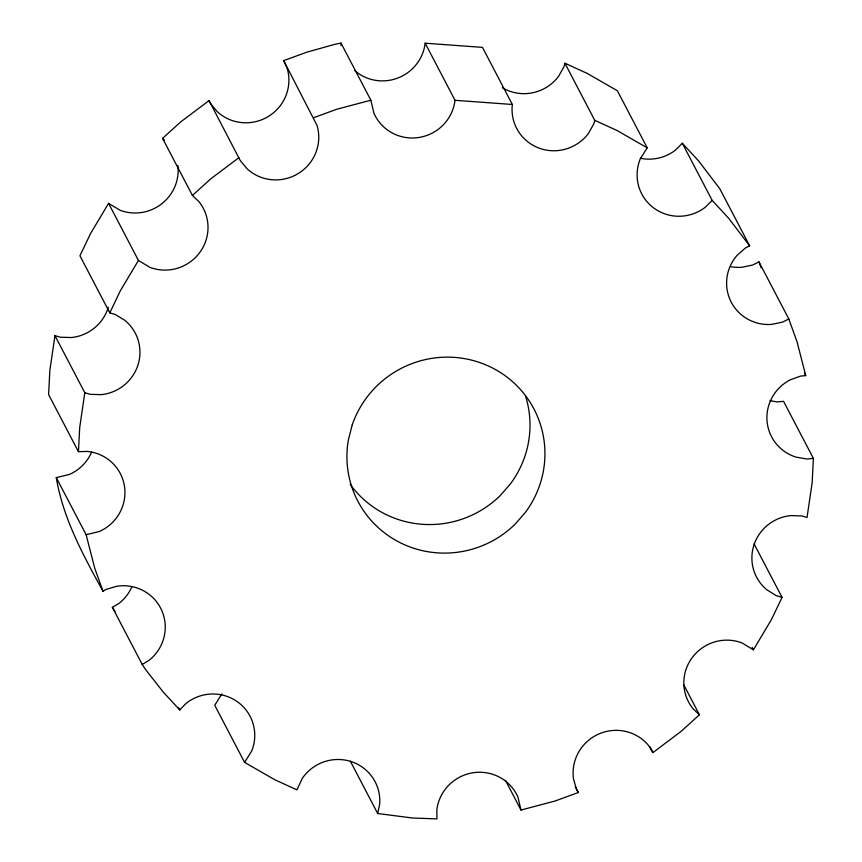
<?xml version="1.0" encoding="UTF-8"?>
<svg xmlns="http://www.w3.org/2000/svg" width="862" height="862" viewBox="0 0 862 862"><rect width="100%" height="100%" fill="white"/><g stroke="black" fill="none" stroke-linecap="round" stroke-linejoin="round"><path stroke-width="1.29" d="M91.609 452.184A42.594 41.829 -27.6 0 1 69.434 474.423L56.278 477.623L86.135 534.731L99.281 531.52A42.594 41.829 -27.6 0 0 124.505 486.534A42.594 41.829 -27.6 0 0 87.482 451.429L78.442 451.677L79.713 427.401L84.81 392.738L54.963 335.641L60.351 337.236L71.417 337.538A42.594 41.829 -27.6 0 0 108.343 307.174M769.981 400.679L777.082 401.907L783.558 401.336L813.405 458.433L812.133 482.849L807.026 517.512L802.08 515.993L791.025 515.573A42.594 41.829 -27.6 0 0 753.97 544.967A42.594 41.829 -27.6 0 0 766.727 589.694L776.005 595.534L782.06 597.388L771.436 619.606L753.41 649.808L741.956 642.901A42.594 41.829 -27.6 0 0 692.251 657.534A42.594 41.829 -27.6 0 0 692.94 708.639L699.427 714.792L681.185 731.321L652.954 752.58L648.59 745.544A42.594 41.829 -27.6 0 0 598.4 734.176A42.594 41.829 -27.6 0 0 573.586 779.377L576.7 789.851L578.337 792.501L555.117 800.992L520.993 810.054L505.444 780.304M520.993 810.054L517.943 797.081A42.594 41.829 -27.6 0 0 472.861 772.783A42.594 41.829 -27.6 0 0 436.829 809.957L436.948 818.9L412.424 818.006L377.696 813.512L379.7 803.89A42.594 41.829 -27.6 0 0 351.297 761.609A42.594 41.829 -27.6 0 0 302.26 778.429L296.97 789.872L274.838 779.765L244.592 762.385L214.735 705.278L221.89 693.845M54.963 335.641L49.867 370.294L48.595 394.58L78.442 451.677M640.391 158.274A42.594 41.829 -27.6 0 0 675.42 150.16L682.305 143.275L712.163 200.383L705.267 207.257A42.594 41.829 -27.6 0 1 653.611 207.893A42.594 41.829 -27.6 0 1 640.369 158.683L647.211 147.844L617.354 90.736L587.151 73.378L564.901 63.217L564.028 66.633L558.619 76.276A42.594 41.829 -27.6 0 1 502.287 87.709M564.901 63.217L594.748 120.324L593.886 123.729L588.477 133.373A42.594 41.829 -27.6 0 1 538.761 148.005A42.594 41.829 -27.6 0 1 512.33 104.474L482.472 47.378L425.171 43.197A42.594 41.829 -27.6 0 1 398.082 77.936A42.594 41.829 -27.6 0 1 354.799 70.662M109.786 312.863L120.411 290.645L138.437 260.443L108.58 203.346L90.564 233.537L79.94 255.766L109.786 312.863L115.433 314.544L124.785 320.287A42.594 41.829 -27.6 0 1 138.006 364.863A42.594 41.829 -27.6 0 1 101.263 394.645L90.198 394.333L84.81 392.738M131.918 586.71A42.594 41.829 -27.6 0 1 119.258 603.206L112.372 607.354L142.219 664.462L145.7 669.709L163.295 692.111L179.727 709.922L186.041 703.414A42.594 41.829 -27.6 0 1 237.696 701.959A42.594 41.829 -27.6 0 1 251.736 750.942L244.592 762.385M138.437 260.443L149.88 267.349A42.594 41.829 -27.6 0 0 199.596 252.717A42.594 41.829 -27.6 0 0 198.906 201.611L192.42 195.458L162.573 138.362L180.804 121.822L209.057 100.563L240.132 160.354L247.092 168.78A42.594 41.829 -27.6 0 0 298.467 173.402A42.594 41.829 -27.6 0 0 317.022 125.421L283.695 60.631L306.872 52.162L334.758 44.339L341.007 43.1L370.854 100.207L373.903 113.17A42.594 41.829 -27.6 0 0 418.986 137.467A42.594 41.829 -27.6 0 0 455.017 100.304L512.33 104.474M192.42 195.458L210.662 178.93L238.914 157.66M56.278 477.623C63.152 518.655 83.183 555.279 103.02 591.246L106.058 589.403L116.715 586.268A42.594 41.829 -27.6 0 1 161.797 610.565A42.594 41.829 -27.6 0 1 149.104 660.303L142.219 664.462M682.305 143.275L698.705 161.043L719.802 188.735L749.66 245.842L745.576 247.868L737.226 255.184A42.594 41.829 -27.6 0 0 730.901 301.517A42.594 41.829 -27.6 0 0 771.641 324.392L782.513 322.129L788.827 318.983L758.969 261.886L752.655 265.033L741.783 267.285A42.594 41.829 -27.6 0 1 730.739 266.692M313.552 117.738L336.73 109.258L370.854 100.207M788.827 318.983L797.07 341.88L805.733 375.627L800.679 376.069L790.228 379.84A42.594 41.829 -27.6 0 0 767.018 420.796A42.594 41.829 -27.6 0 0 796.046 457.129L806.929 459.004L813.405 458.433M594.748 120.324L617.009 130.485L647.211 147.844M162.573 138.362L164.416 140.118M108.58 203.346L120.033 210.242A42.594 41.829 -27.6 0 0 177.884 165.547M712.163 200.383L728.552 218.14L749.66 245.842M112.372 607.354L115.152 611.557M804.494 373.246L805.733 375.627M754.067 543.857L782.06 597.388M752.17 647.427L753.41 649.808M425.171 43.197L455.017 100.304M683.878 685.042L699.427 714.792M649.84 746.632L652.954 752.58M575.223 786.553L578.337 792.501M350.338 761.178L377.696 813.512M178.488 707.54L179.727 709.922M283.695 60.631L287.165 68.313A42.594 41.829 -27.6 0 1 268.61 116.295A42.594 41.829 -27.6 0 1 217.246 111.672L210.274 103.257L209.057 100.563M758.969 261.886L761.146 267.91M103.02 591.246L94.777 568.37L86.135 534.731M341.007 43.1L341.04 45.567M525.54 396.089A99.389 97.589 -27.6 0 1 510.347 483.991L500.111 495.704A99.389 97.589 -27.6 0 1 350.166 484.347M352.159 425.063L348.345 440.019A99.389 97.589 -27.6 0 0 399.86 542.532A99.389 97.589 -27.6 0 0 515.034 524.247L525.281 512.534A99.389 97.589 -27.6 0 0 491.986 367.718A99.389 97.589 -27.6 0 0 352.159 425.063"/></g></svg>
